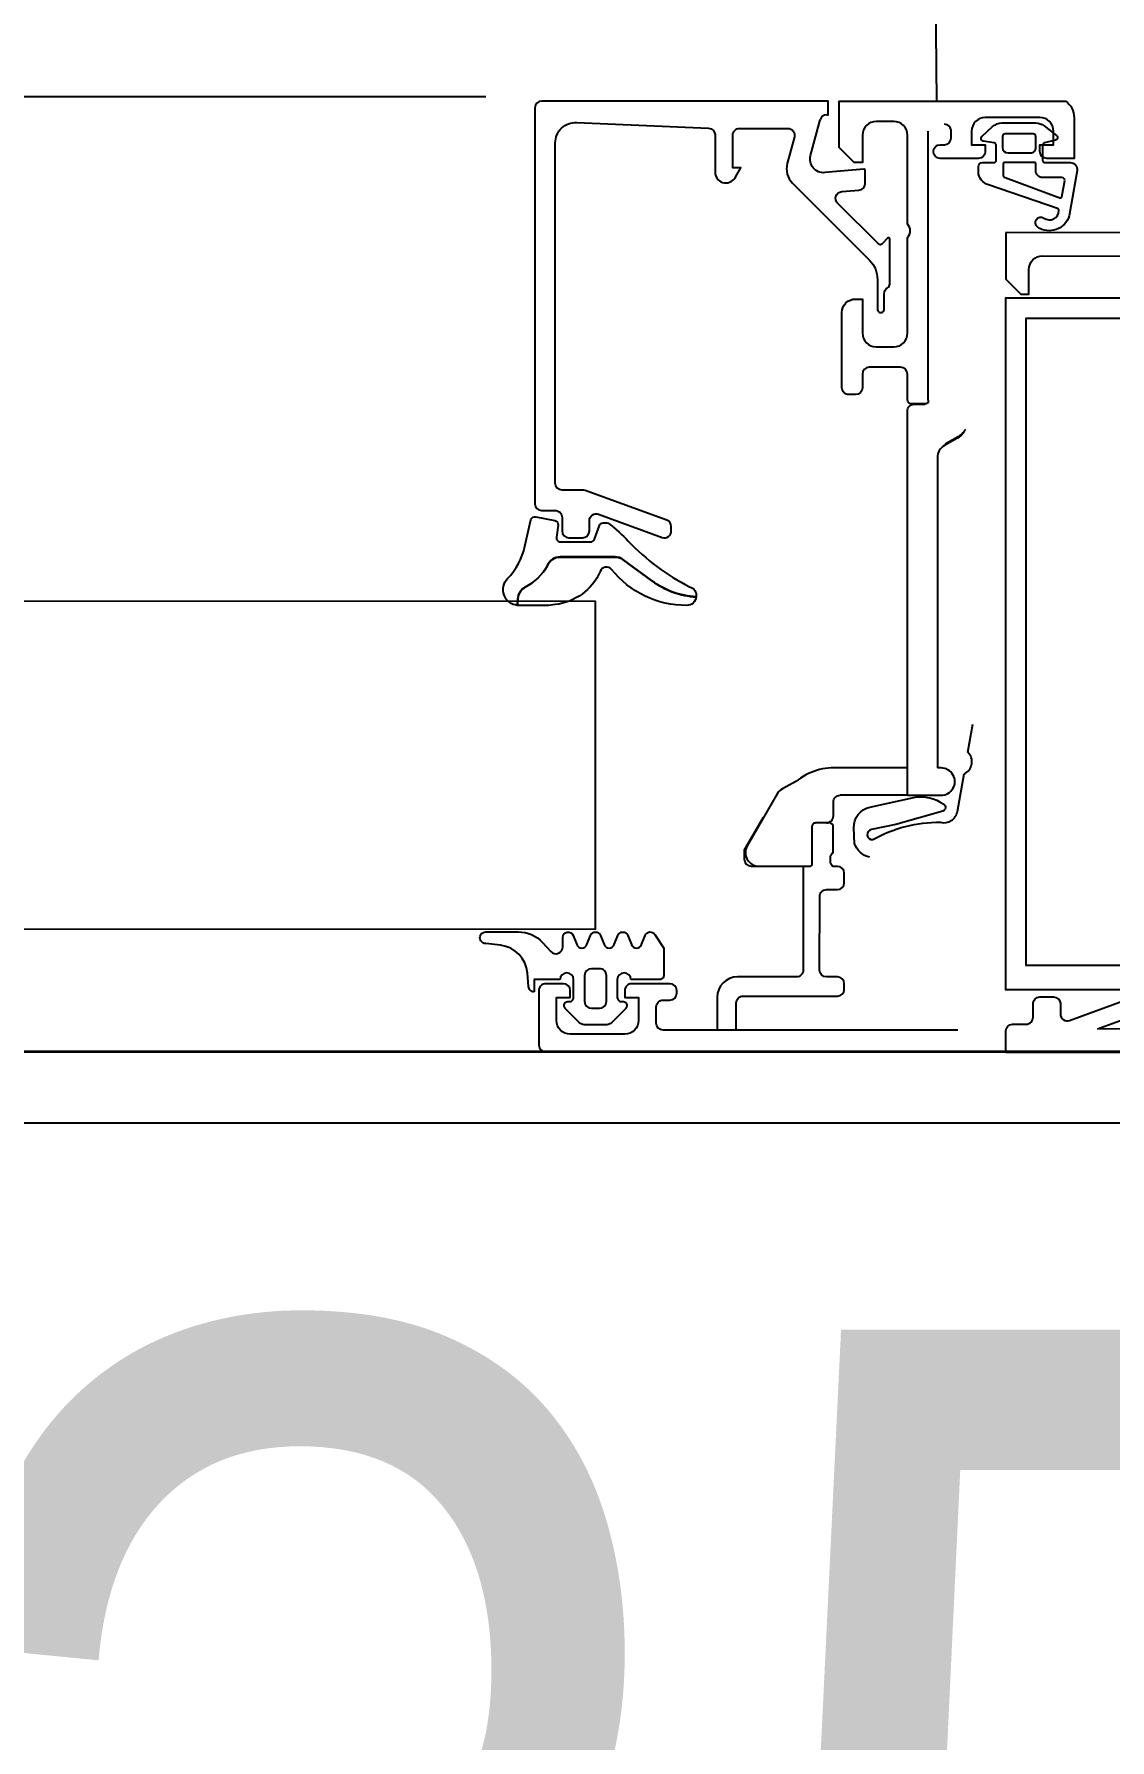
# Model space of a CAD drawing. Header units: metres. Extents: x 493 to 630, y -132 to -15.
# Drawn here: x 555.0164 to 555.0912, y -83.1075 to -82.9889 of the extents above; entities that cross this region are included whole.
import ezdxf
from ezdxf import colors
from ezdxf.entities.mleader import LeaderData, LeaderLine
from ezdxf.math import Vec2, Vec3

# ---------------------------------------------------------------- set-up
doc = ezdxf.new("R2010")
doc.units = ezdxf.units.M
doc.header["$MEASUREMENT"] = 0
doc.header["$PDMODE"] = 3
doc.linetypes.add('HIDDEN2', pattern=[0.1875, 0.125, -0.0625])
for name, color, linetype in [('a_cote_50', 9, 'Continuous'), ('a_punctat', 40, 'HIDDEN2'), ('a_tamplarie_ferestre', 6, 'Continuous'), ('a_vederi subtiri', 124, 'Continuous')]:
    doc.layers.add(name, color=color, linetype=linetype)
doc.layers.add('a_suprafete', color=7, linetype='Continuous', plot=False)
doc.styles.get("Standard").update_dxf_attribs({"font": 'ARIALN.TTF'})
doc.dimstyles.new('50 cote', dxfattribs={"dimtxt": 0.09, "dimasz": 0.06, "dimexe": 0, "dimexo": 0, "dimgap": 0.018, "dimtad": 1, "dimdec": 1, "dimlfac": 100, "dimrnd": 0.5, "dimdsep": 46, "dimtxsty": 'Standard', "dimblk": 'OBLIQUE', "dimcen": 0.00045, "dimclrd": 256, "dimclrt": 4, "dimadec": 1, "dimazin": 0, "dimtfac": 1, "dimtdec": 1, "dimtix": 1, "dimtofl": 0, "dimtmove": 0, "dimatfit": 3, "dimldrblk": 'OBLIQUE', "dimfxl": 0, "dimtolj": 1, "dimtzin": 0, "dimarcsym": 0})

# ---------------------------------------------------------------- blocks, each defined once
blk = doc.blocks.new('_Oblique')
at = {"color": 0, "linetype": 'ByBlock', "lineweight": -2}
blk.add_line((-0.5, -0.5), (0.5, 0.5), dxfattribs=at)
blk = doc.blocks.new('*D184')
at = {"layer": 'a_cote_50', "lineweight": -2, "ltscale": 0.3}
blk.add_line((555.7103166750776, -83.1885321934308), (554.3603166750777, -83.1885321934308), dxfattribs=at)
at = {"layer": 'Defpoints', "color": 0, "ltscale": 0.3}
for p in [(554.3603166750777, -83.05958062453587), (555.7103166750776, -83.05958062453587), (554.3603166750777, -83.1885321934308)]:
    blk.add_point(p, dxfattribs=at)
at = {"layer": 'a_cote_50', "lineweight": -2, "ltscale": 0.3, "xscale": 0.06, "yscale": 0.06, "zscale": 0.06, "rotation": 180}
blk.add_blockref('_Oblique', (554.3603166750777, -83.1885321934308), dxfattribs=at)
at = {"layer": 'a_cote_50', "lineweight": -2, "ltscale": 0.3, "xscale": 0.06, "yscale": 0.06, "zscale": 0.06}
blk.add_blockref('_Oblique', (555.7103166750776, -83.1885321934308), dxfattribs=at)
at = {"layer": 'a_cote_50', "color": 4, "ltscale": 0.3, "insert": (555.0353166750776, -83.12458062453585), "char_height": 0.09, "attachment_point": 5}
blk.add_mtext('\\A1;135', dxfattribs=at)
blk = doc.blocks.new('nod mobil')
at = {"layer": 'a_tamplarie_ferestre', "extrusion": (9.860761315262648e-32, 1.500000000000001e-15, -1)}
for points in [[(0.103006101970891, 0.06829946136519993), (0.103006101970891, 0.06675431341278681)], [(0.1030061019707205, 0.0682994613654273), (0.06929044122536254, 0.06829945930695658)], [(0.1025061038779995, 0.06625431341268495), (0.1015061057860294, 0.06625431341245758)], [(0.09333502879856326, 0.06554266792556973), (0.09628361820978171, 0.06661646433383339)], [(0.1010061057857143, 0.06575431341258309), (0.1010061057859417, 0.06475431722748226)], [(0.0990061095998982, 0.06475431722748226), (0.09900610959984135, 0.06551031393161111)], [(0.09833504747406607, 0.06598036033585686), (0.09367722665571421, 0.06428400089964725)], [(0.100506107693036, 0.06425431722760777), (0.09950610959964479, 0.06425431722760777)]]:
    blk.add_lwpolyline(points, dxfattribs=at)
at = {"layer": 'a_tamplarie_ferestre', "extrusion": (2.000000000036116e-16, -2.000627397658664e-16, -1)}
for points in [[(0.08099335337495006, 0.06652946017726435), (0.09628361820978171, 0.06661646433383339)], [(0.05469330454815235, 0.0113290130895507), (0.05469330454782551, 0.01282947061446293), (0.05409332896216767, 0.01282947061474715), (0.05299335337191735, 0.01172949526727507), (0.05299335337168998, 0.008329463187521924), (0.1030061150739954, 0.008262258918080079)], [(0.1030061150739954, 0.008262258918080079), (0.1030061150739954, 0.01166226048019325), (0.1019061394879373, 0.01276225871589531), (0.1013061333846963, 0.01276225871595216), (0.1013061333844831, 0.01096224827335845)], [(0.1003061352914756, 0.009962248273097885), (0.08299338472784257, 0.01002945254259657)]]:
    blk.add_lwpolyline(points, dxfattribs=at)
at = {"layer": 'a_tamplarie_ferestre'}
for points in [[(-0.08757187647799469, 0.01304231352304441), (-0.08757483770423846, 0.0637502778271255), (-0.1030093556757947, 0.06374937648746481), (-0.103006394449551, 0.01304141218338373)], [(-0.0890620064080565, 0.01454231409945805), (-0.0890647753733731, 0.0619580072016106), (-0.1015093386177313, 0.06195728046827753), (-0.1015065696524147, 0.01454158736612499)]]:
    blk.add_lwpolyline(points, close=True, dxfattribs=at)
for centre, radius, start, end in [((-0.1025060938071078, 0.06675432157629757), 0.000500008163680858, 180.0009354629109, 269.9988459705698), ((-0.1005061016109039, 0.06475432140166504), 0.0005000041742330564, 180.0004783244837, 269.999303109033), ((-0.09950611735958148, 0.06475432498683631), 0.0005000077593987789, 270.0008891418378, 359.9991108573708), ((-0.1003060774242073, 0.01096230423343059), 0.001000055961707848, 180.0032060935703, 269.9966846215561)]:
    blk.add_arc(centre, radius, start, end, dxfattribs=at)
at = {"layer": 'a_tamplarie_ferestre', "extrusion": (9.860761315262648e-32, 1.500000000000001e-15, -1)}
for centre, radius, start, end in [((0.1015061038232403, 0.06575431537584109), 0.0004999980369683452, 89.99977505326656, 180.0002249459322), ((0.09850569406621901, 0.06550993968681951), 0.0005004156736208126, 0.04284968812875506, 109.9384015728756)]:
    blk.add_arc(centre, radius, start, end, dxfattribs=at)

msp = doc.modelspace()

# ---------------------------------------------------------------- linework, layer by layer
at = {"layer": 'a_cote_50', "color": 242, "ltscale": 0.3}
msp.add_lwpolyline([(568.7453166750777, -92.79458062453722), (568.7453166750777, -83.06458062453586), (553.7853166750775, -83.06458062453586), (553.7849698450792, -79.38958062453563), (504.2149834230919, -79.38958062453563), (506.1202529114588, -92.7945806245372)], close=True, dxfattribs=at)
at = {"layer": 'a_punctat', "ltscale": 0.5}
msp.add_lwpolyline([(554.6785527743222, -82.99374507155567), (554.6771740448057, -82.58593376168422, -0.420068670113512), (555.0791635585673, -82.99352309454959)], format="xyb", dxfattribs=at)
at = {"layer": 'a_suprafete', "ltscale": 0.3}
msp.add_lwpolyline([(565.3053166750776, -92.00958062453583), (554.6203166750777, -92.00958062453586), (554.6203166750777, -91.70958062453585), (554.2153166750777, -91.70958062453585), (554.2153166750777, -89.38958062453585), (554.0953166750776, -89.38958062453585), (554.0953166750776, -85.68958062453586), (554.2203166750776, -85.68958062453586), (554.2203166750776, -83.05958062453587), (554.6355085687245, -83.05958062453587), (556.1555085687245, -83.05958062453587), (556.1555085687245, -83.33958062453587), (556.9005085687245, -83.33958062453587), (556.9005085687245, -83.07958062453588), (560.3605085687244, -83.07958062453588), (560.3605085687244, -82.40958062453589), (562.8605085687244, -82.40958062453589), (562.8605085687244, -83.07958062453588), (564.8105085687245, -83.07958062453588)], dxfattribs=at)
at = {"layer": 'a_tamplarie_ferestre'}
for p, q in [((555.0771281420888, -83.03988913629124), (555.0724530200966, -83.0398887974084)), ((555.0771280045133, -83.0417870933534), (555.0724528825214, -83.04178675447079))]:
    msp.add_line(p, q, dxfattribs=at)
at = {"layer": 'a_tamplarie_ferestre', "extrusion": (-3.9995650258284e-16, 6.000917327375065e-16, -1)}
for points in [[(-555.0512264491741, -82.99399554088453), (-555.0512244543036, -83.02151617281041)], [(-555.0715192362327, -82.99447150776805), (-555.0716296350672, -82.99447151577047), (-555.0716297038559, -82.99352252600218), (-555.0517009766425, -82.99352108144117)], [(-555.0541340742149, -82.99500832153151), (-555.0632987887017, -82.99540140803086)], [(-555.0654611608402, -82.99542005422782), (-555.0688087196777, -82.99542030106593)], [(-555.070389768246, -82.99730824646852), (-555.0710608905007, -82.99482317534401)], [(-555.0526480385188, -83.02009279496102), (-555.0526497537631, -82.99642979736248)], [(-555.0637529505785, -82.9958755014566), (-555.0637527557592, -82.99856316952005)], [(-555.0652060002881, -82.99877110756339), (-555.0655558615973, -82.99817212575593), (-555.064986467374, -82.99817208403002), (-555.064986634277, -82.99589451369971)], [(-555.0692669966186, -82.9960176522192), (-555.0687737464964, -82.99785794940081)], [(-555.0740883863319, -82.99826082162113), (-555.0713890489455, -82.99849931995621)], [(-555.0741915729542, -82.99924600218404), (-555.0741916375135, -82.9983553592173)], [(-555.0691420870093, -82.99923296578473), (-555.0744893803826, -83.0045810344266)], [(-555.0725672967335, -82.99981679232988), (-555.073758399815, -82.99971865561704)], [(-555.0751086033628, -83.00345554552521), (-555.0722730681756, -83.0006249670561)], [(-555.0757342185501, -83.0030549534363), (-555.0754072070303, -83.00341625278944)], [(-555.0758992504117, -83.00624084206302), (-555.0758994767283, -83.00311864232654)], [(-555.0750451884362, -83.0059231489229), (-555.0750450396191, -83.00797618784978)], [(-555.0755195200225, -83.007976222243), (-555.0755195967799, -83.00691397067035)], [(-555.0545552967587, -83.02056742809785), (-555.0531224990085, -83.02056732423958)], [(-555.0604021204455, -83.02266667724237), (-555.0547176612831, -83.02059608446055)], [(-555.0516989129827, -83.02199070208874), (-555.052647900941, -83.02199077087758)], [(-555.0531223614313, -83.02246530015614), (-555.0531222926428, -83.02341428630442)], [(-555.0550202685595, -83.02341442388175), (-555.0550203205636, -83.02269699074466)], [(-555.0556571839885, -83.02225096767805), (-555.060077291598, -83.02386111583237)], [(-555.0535967513224, -83.02388881558286), (-555.0545457392808, -83.02388888437159)], [(-555.0607141944639, -83.02341531500636), (-555.0607142164102, -83.02311255015834)]]:
    msp.add_lwpolyline(points, dxfattribs=at)
at = {"layer": 'a_tamplarie_ferestre', "extrusion": (-1.999710003823198e-16, 4.000772359888816e-16, -1)}
for points in [[(-555.0739998393694, -82.99589562837119), (-555.0739997017938, -82.99779357894673), (-555.0734302731779, -82.99779356663194), (-555.0723864832318, -82.99674950954594), (-555.0723866592103, -82.99352258087268), (-555.0881417029187, -82.9935238403041)], [(-555.076182572928, -82.9949467968161), (-555.0749488978139, -82.99494670739162)], [(-555.078554941272, -82.99561130216696), (-555.0785535875121, -83.01428736174128)], [(-555.0801704856531, -82.99608594380007), (-555.0801705200473, -82.99561144891575)], [(-555.0815940047024, -82.99561152313814), (-555.0815939359114, -82.99656054186747), (-555.0825429256794, -82.9965606106563), (-555.0825428912851, -82.99703510554039)], [(-555.0863390368113, -82.99466290627586), (-555.0825430632572, -82.99466263111961)], [(-555.0863388648409, -82.99703535173572), (-555.0863388992334, -82.99656088581244), (-555.087287874521, -82.99656095460037), (-555.0872879577906, -82.99561196483299)], [(-555.0887114967512, -82.99466307824699), (-555.0887113048652, -82.99751004755299), (-555.0868133253283, -82.99750990997532)], [(-555.0771310467802, -83.00206428886727), (-555.0771315228689, -82.9958958553755)], [(-555.0794112131067, -82.99656038364984), (-555.079695956375, -82.9965604042898)], [(-555.0820683620065, -82.99750956603023), (-555.079411144318, -82.99750937341813)], [(-555.0771304964697, -83.00965620701416), (-555.0771309779917, -83.0030132786359)], [(-555.0735243561126, -83.00728350014575), (-555.0739990139036, -83.007283505591), (-555.0739988419314, -83.00965598001201)], [(-555.0725749770716, -83.01345220514546), (-555.0725753554347, -83.00823242112918)], [(-555.0749477627982, -83.01060503856914), (-555.0761814668737, -83.01060512799577)], [(-555.076655666711, -83.01202861806794), (-555.0744726904983, -83.01202845983167)], [(-555.0739981468517, -83.01250293118088), (-555.0739980925435, -83.01345192095042)], [(-555.0771299978765, -83.01428725854979), (-555.0771301272005, -83.01250314734651)], [(-555.073523563265, -83.01392638144003), (-555.0730490683243, -83.01392634704567)], [(-555.0783446597726, -83.01457204352815), (-555.0774146741703, -83.01457197611708)], [(-555.0785535738281, -83.01447614486167), (-555.0785535734923, -83.01448077881562)], [(-555.0813318324475, -83.0387957040472), (-555.081677745655, -83.03683477366283)], [(-555.0806055976548, -83.04291265658426), (-555.0810663250703, -83.04030083382716)], [(-555.0745215999806, -83.04261031770844), (-555.0775635162958, -83.04193616031947)], [(-555.0795978731484, -83.04290524689523), (-555.0763253943456, -83.0438149026086), (-555.0746376987665, -83.04416793422482)], [(-555.0658096301185, -83.04625641276348), (-555.0658096782705, -83.04559211992571), (-555.0671208679241, -83.04332145295305)], [(-555.0704788478669, -83.04399815745538), (-555.0704786580097, -83.0466173673183)], [(-555.0716935510361, -83.04371354857315), (-555.0707635654342, -83.04371348116186)], [(-555.0719780980063, -83.04578237734361), (-555.0719782273301, -83.04399826614033)], [(-555.0734541133485, -83.04513230294165), (-555.0734074683845, -83.04406206307752)], [(-555.0717882491082, -83.04647208745124), (-555.0717882803104, -83.04604163138654)], [(-555.0703647709832, -83.04673123783587), (-555.0662840906084, -83.04673094204205)], [(-555.0698896392054, -83.04673120339513), (-555.0698891164034, -83.0539436187619)], [(-555.0722621715481, -83.04673137537159), (-555.0719780292183, -83.04673135477506)], [(-555.0727365838723, -83.04787038374266), (-555.0727366320381, -83.04720590465004)], [(-555.0710279736317, -83.05394370131333), (-555.0710283450845, -83.04881924969189)], [(-555.0715028743635, -83.04834478920205), (-555.0722620545939, -83.04834484423239)], [(-555.0532126173426, -83.054892309797), (-555.0519789306439, -83.05489222037127)], [(-555.0606147375358, -83.05489284634976), (-555.0579575661841, -83.05489265374106)], [(-555.0694146450468, -83.05441807925584), (-555.0653224287472, -83.05441778262596)], [(-555.072261614352, -83.05441828562212), (-555.0715024341215, -83.05441823059178)], [(-555.0727360473244, -83.05527243397685), (-555.0727360748419, -83.05489281490091)], [(-555.0515044013652, -83.05536668086123), (-555.0515041262016, -83.05916275629923)], [(-555.0527379367287, -83.0574545477771), (-555.0527380536696, -83.05584126517093), (-555.053687043438, -83.05584133395976), (-555.0536870778326, -83.05536683907556)], [(-555.0574830369058, -83.05536711423068), (-555.0574830025117, -83.05584160911488), (-555.0584319922793, -83.05584167790383), (-555.0584318753387, -83.05745496051011)], [(-555.0601401601049, -83.05603159967725), (-555.0606146549891, -83.05603163407184)], [(-555.0610891842678, -83.05555717358212), (-555.0610891980256, -83.05536737562832)], [(-555.0638988409804, -83.05584116395565), (-555.0638986757995, -83.05811995244179)], [(-555.0657019515864, -83.05574641898741), (-555.072261518046, -83.0557468944667)], [(-555.0596655482575, -83.05764515071101), (-555.059665630826, -83.05650606016721)], [(-555.0652272846439, -83.05812004874772), (-555.0652274223079, -83.05622087947725)], [(-555.0574828167818, -83.05840388148957), (-555.0536868577084, -83.05840360633434)], [(-555.080637598402, -83.05812100254141), (-555.0723813722011, -83.0581205673216), (-555.0601400087475, -83.05811967998969)]]:
    msp.add_lwpolyline(points, dxfattribs=at)
at = {"layer": 'a_tamplarie_ferestre', "extrusion": (-1.999854976563719e-16, 2.000772365143092e-16, -1)}
for points in [[(-555.0823139522173, -82.99598750515943), (-555.0830502951286, -82.99529809976698)], [(-555.0836989582086, -82.99504186322318), (-555.0860511559439, -82.99504203372558)], [(-555.0866331482662, -82.99524149934624), (-555.0875047737557, -82.99591838120833)], [(-555.0831614032959, -82.99642760934992), (-555.0823990203681, -82.99630504520204)], [(-555.0833020023086, -82.99765157910181), (-555.0833020673011, -82.99661095298259)], [(-555.0837439036603, -82.99599085720345), (-555.0837438486286, -82.99675005850818)], [(-555.0858643945884, -82.99580121200668), (-555.0839337153712, -82.99580107585464)], [(-555.0860541247011, -82.99675022597174), (-555.0860541797333, -82.99599102466712)], [(-555.0865286325134, -82.99661118686484), (-555.0865285570829, -82.99765180159514)], [(-555.087431869411, -82.99624710787944), (-555.0866693193004, -82.99642786742211)], [(-555.0823529908345, -82.99779385593038), (-555.0831596463725, -82.99779391440214)], [(-555.0837760586453, -82.99788884952002), (-555.0837760027928, -82.99865937417044)], [(-555.0859591519547, -82.99779411068519), (-555.0838709663989, -82.99779395552392)], [(-555.084123414173, -82.9971296838286), (-555.0856745031765, -82.99712979626159)], [(-555.0860540086736, -82.99836400205268), (-555.0860540431037, -82.99788901464277)], [(-555.0866708933324, -82.99779415848073), (-555.0884577183028, -82.99779428027435)], [(-555.0820682564317, -82.99842861834648), (-555.0820682704203, -82.99807853127518)], [(-555.0839144689814, -82.99884210934127), (-555.0877275413465, -83.0002538418585)], [(-555.0878732987342, -82.99883811446048), (-555.0865284692005, -82.9988380169788)], [(-555.0878538523762, -83.00018185771037), (-555.08806298189, -82.99903409934316)], [(-555.0889250614945, -82.99835066231336), (-555.0883731009014, -83.00150100840156)], [(-555.0875609045726, -83.00098538995613), (-555.0827722065752, -82.99934549029118)]]:
    msp.add_lwpolyline(points, dxfattribs=at)
at = {"layer": 'a_tamplarie_ferestre', "extrusion": (-1.999710003823198e-16, 4.00077235988882e-16, -1)}
for points in [[(-555.0771280045133, -83.0417870933534), (-555.0771299407817, -83.01507491910846)], [(-555.0776044700605, -83.01460045861884), (-555.0783734662018, -83.01460051436041)], [(-555.0806219804257, -83.0168838881348), (-555.0797547966997, -83.01737057272672)], [(-555.0805692059149, -83.0169916726093), (-555.0797020221889, -83.01747835720087)], [(-555.0792175101524, -83.01830580925949), (-555.0792159456462, -83.03988926515402)], [(-555.0794755461054, -83.03988928397146), (-555.0792159456462, -83.03988926515402)], [(-555.0680782606757, -83.04169205407462), (-555.0659959817322, -83.04529807661336)], [(-555.069366255403, -83.04083804165842), (-555.0684504276729, -83.0413309052939)], [(-555.0771280045133, -83.0417870933534), (-555.0794754085279, -83.04178726350816)], [(-555.0719783055156, -83.04322966598298), (-555.0719783532412, -83.04226123743493)]]:
    msp.add_lwpolyline(points, dxfattribs=at)
at = {"layer": 'a_tamplarie_ferestre'}
for points in [[(555.0505364221522, -83.02447088563602), (555.0509514315065, -83.02263968587536)], [(555.0512900306601, -83.02242451414318), (555.0526119683402, -83.02268143078246)], [(555.0559798315933, -83.02284513032524), (555.0562221356598, -83.02284514788872)], [(555.0528394953351, -83.02300112178139), (555.0527316855544, -83.02385310905757)], [(555.0553649721445, -83.0239863911003), (555.0557122265234, -83.02303252421078)], [(555.0529840421735, -83.02522243461559), (555.0568059439582, -83.02522271165131)], [(555.0568059443024, -83.02521796670263), (555.0529840425173, -83.02521768966668)], [(555.0530141095535, -83.02417354630452), (555.055097430684, -83.02417369731657)], [(555.0593630107868, -83.02688167287855), (555.0573772513735, -83.02540925520262)], [(555.0573772510296, -83.02541400015119), (555.0593630104428, -83.02688641782757)], [(555.0500500636564, -83.02811617228431), (555.0500278128592, -83.02858295208344)], [(555.0500278125153, -83.02858769703246), (555.0500500633127, -83.02812091723322)], [(555.0520359398591, -83.02859133868972), (555.0500810039371, -83.02859062067753)]]:
    msp.add_lwpolyline(points, dxfattribs=at)
at = {"layer": 'a_tamplarie_ferestre', "extrusion": (-1.99978249019346e-16, 3.000772362515953e-16, -1)}
for points in [[(-555.0478123114392, -83.05128953572572), (-555.050088031456, -83.05128970068475)], [(-555.0488407082628, -83.05221753124275), (-555.0478198400723, -83.05209713890557)], [(-555.0517625149294, -83.05202361097386), (-555.0523383190799, -83.05264827338411)], [(-555.0531652035035, -83.05233109553072), (-555.0531652507495, -83.05167930573887)], [(-555.0538993218909, -83.05154353795925), (-555.0541389809132, -83.05216913539326)], [(-555.0548479116878, -83.0521691867846), (-555.0550880161067, -83.05154269863638)], [(-555.0557969468812, -83.05154275001988), (-555.0560369604644, -83.05216927297025)], [(-555.05674589124, -83.05216932435806), (-555.0569859956361, -83.05154283621508)], [(-555.057694926412, -83.05154288760312), (-555.0579349328754, -83.05216939197228)], [(-555.0586438636509, -83.0521694433601), (-555.0588867639218, -83.05153566015522)], [(-555.0595589583451, -83.05146381702914), (-555.0601877010387, -83.05242571303464), (-555.0601875634619, -83.05432368118366)], [(-555.0507925438884, -83.05508218914431), (-555.0507189961169, -83.05416701718232)], [(-555.0529752291269, -83.05460785816663), (-555.0511721684958, -83.05460772746929), (-555.0511721065867, -83.05546180687273)], [(-555.0539241288755, -83.05584980903748), (-555.053924218895, -83.05460792695547)], [(-555.0546834341937, -83.05432328505609), (-555.0546833034957, -83.05612635043227)], [(-555.0557273772613, -83.05384886584116), (-555.055157963472, -83.05384882456659)], [(-555.056201707054, -83.05612646049579), (-555.0562018377514, -83.05432339511984)], [(-555.0569609975414, -83.05460814708059), (-555.056960907522, -83.0558500265079)], [(-555.0599028430473, -83.05460836032435), (-555.0579099873098, -83.05460821586931)], [(-555.0543292292042, -83.05760062504808), (-555.053341105387, -83.05661236176482)], [(-555.0551577639852, -83.05660087971071), (-555.055727177775, -83.05660092098563)], [(-555.0575438204538, -83.056612680639), (-555.0565555676137, -83.05760078642689)], [(-555.0562200396334, -83.05773973779631), (-555.0546647370364, -83.05773962505819)]]:
    msp.add_lwpolyline(points, dxfattribs=at)
at = {"layer": 'a_tamplarie_ferestre'}
for centre, radius, start, end in [((555.0517009448383, -82.99399557710538), 0.0004744956655303485, 89.99615960157661, 179.9956262804569), ((555.0715020755443, -82.99492366750499), 0.000452485267353603, 87.8265129634825, 167.1682194384621), ((555.0749486798733, -82.99589554787352), 0.000948840507073209, 89.98683965989883, 180.0048608411694), ((555.076182621838, -82.9958956978584), 0.0009489010436317031, 359.9904889434907, 90.00295323381476), ((555.0796961229352, -82.9956112878115), 0.0004743971396314428, 359.9805424985797, 90.00765422358572), ((555.0825428778356, -82.99561150423486), 0.0009488731333690683, 89.98880367575644, 180.0011414424863), ((555.086339068984, -82.99561179509695), 0.0009488888215074449, 359.989750991294, 90.00194268008032), ((555.0796958721768, -82.996085790796), 0.0004746135011445614, 270.0101644488873, 359.9815292249389), ((555.0831122556648, -82.99661094774663), 0.0001898116361081127, 359.9984194201668, 74.99351089326376), ((555.0841234550335, -82.99675007742556), 0.0003796064054469016, 179.9971447100374, 269.9938327643478), ((555.0839336972448, -82.99599086943866), 0.0001897935850950332, 89.99452788195264, 179.9963063512406), ((555.0856745336323, -82.9967502051932), 0.0003795910695385747, 269.9954029361149, 359.99686369271), ((555.0858643815253, -82.99599101021468), 0.000189798208378684, 359.9956370998389, 89.99605657398277), ((555.0867184412936, -82.9966112097342), 0.0001898087816254705, 104.9987079140389, 179.9930965871581), ((555.0701487017479, -82.99822646913518), 0.001423484716766745, 164.996050496314, 224.9966390082461), ((555.0831596689617, -82.99765158105643), 0.0001423333473301997, 269.9909068478222, 0.0007868292613177891), ((555.0838709619899, -82.99788885886952), 9.49033454579626e-05, 89.99733826363091, 179.9943554101977), ((555.0859591595142, -82.99788899427645), 9.488359171801627e-05, 359.9877017703822, 90.00456486821507), ((555.086670893913, -82.99765182164927), 0.000142336831397031, 179.9919275076744, 269.9997661694206), ((555.0645110815034, -82.9984455681778), 0.0007673903891287812, 188.8152227800104, 334.8989425609704), ((555.0740967385369, -82.99835535233845), 9.489897708275806e-05, 359.9958468369157, 95.04922254225849), ((555.0839658070629, -82.99865937986252), 0.0001898042703603656, 179.9982817906005, 254.3072240702518), ((555.0878732882828, -82.99902790904494), 0.0001897945844813221, 358.1309219828385, 89.99684489721592), ((555.0737170813134, -82.99924596639588), 0.0004744916420268286, 274.995615756143, 359.995678533968), ((555.0877604905222, -83.00016484653466), 9.489897708275741e-05, 249.6836883733961, 349.6735948626125), ((555.087004901907, -83.00113339331827), 0.0006510100189056372, 233.8546204426489, 359.5115292791199), ((555.0875143926556, -83.00112031467145), 0.0001427166326985537, 352.4998151879666, 70.97964923759942), ((555.076632815519, -83.00253874763919), 0.0006880011017986721, 316.3917206075341, 43.59997306629342), ((555.0758045777518, -83.00311863544769), 9.489897708275682e-05, 359.9958468369157, 137.8518008713912), ((555.0755968478152, -83.00624628999665), 0.0003024516663631114, 300.7496953179568, 1.032100412078035), ((555.0752822787525, -83.00799094553204), 0.0002376976979183095, 176.440449004248, 3.551244669575567), ((555.0749479923439, -83.00965588817988), 0.0009491504166710584, 180.0055434523334, 269.9861433885387), ((555.076181352682, -83.00965598418853), 0.0009491438140348523, 270.0068932614347, 359.9865489688088), ((555.0744726889404, -83.01250300192535), 0.0004745420934830257, 89.99981183260245, 179.9914583822659), ((555.076655542611, -83.01250320264447), 0.0004745845927863322, 0.0066760286356567, 89.98501764353949), ((555.0801664470064, -83.01830587804457), 0.0009489368564861937, 119.3021998228404, 179.9958468369157), ((555.0516989569358, -83.02151619945838), 0.0004745026326746326, 179.9967822998221, 269.9946928067098), ((555.0545552623643, -83.02104192298205), 0.0004744948854138264, 69.9855930620042, 89.99584683691248), ((555.0602397215266, -83.0231125157641), 0.0004744948854137502, 359.9958468369157, 69.9855930620042), ((555.0530141301905, -83.02388884937389), 0.0002846969312482729, 172.788167741724, 269.9958468369124), ((555.0535967914882, -83.0234143167377), 0.0004744988467294776, 179.9963251630224, 269.9951499451128), ((555.054545766312, -83.0234143821231), 0.000474502249015075, 269.9967359795564, 359.9949576934662), ((555.0550974513208, -83.02388900038628), 0.0002846969312482781, 269.9958468369124, 339.9960102341544), ((555.0602396995802, -83.02341528061223), 0.0004744948854137831, 249.9844283849465, 359.9958468369157), ((555.0458392592391, -83.02339888421366), 0.004817937990535774, 316.4371347267161, 347.14396275723), ((555.0529839737286, -83.02616667943508), 0.00094898977082757, 89.99584683691248, 158.5993951587783), ((555.0568058755134, -83.02616695647092), 0.0009489897708275749, 52.98037523955421, 89.99584683691248), ((555.0689602711938, -83.01343872456678), 0.01550736789644225, 223.5469804579791, 243.2564905363666), ((555.0487911408444, -83.02396557748764), 0.003795959083310314, 297.7161506811819, 330.6671530566377), ((555.0562065268521, -83.02637185712186), 0.0004519964928397943, 38.5643689515156, 162.0797823223788), ((555.050997977063, -83.02816135810693), 0.0009489897708275567, 117.7161506811819, 177.2708491959096), ((555.0627906112329, -83.02222155414339), 0.005788730462561844, 233.6926791917229, 266.5983399249084), ((555.0806913539619, -83.0394587054449), 0.0009218370487091625, 294.0017826707148, 45.98991889355102), ((555.0720785534894, -83.04416451480986), 0.004292083939023627, 84.99481621164466, 129.1926839520106), ((555.0794754773168, -83.04083827373987), 0.0009489897708275173, 269.9958468369124, 89.99584683691248), ((555.0689000762858, -83.0421666072206), 0.0009489897708194505, 118.2824301548651, 149.9959382403166), ((555.0796710162109, -83.0427477556664), 0.0009490178018570327, 254.9969428515629, 349.9935196130115), ((555.0707635447978, -83.04399817809238), 0.0002846969312482755, 89.99584683691248, 179.9958468369157), ((555.0715038106304, -83.04322965406291), 0.0004744948854137957, 269.9958468369124, 359.9985606420905), ((555.0716935303993, -83.04399824550367), 0.0002846969312482889, 359.9958468369157, 89.99584683691248), ((555.0746914466837, -83.04451715384292), 0.0003533315442957939, 98.74965978420482, 276.3310916346687), ((555.0668177973421, -83.04577262975911), 0.0009489897708275685, 149.9959382403166, 269.9958468369124), ((555.0722621371538, -83.04720587025568), 0.0004744948854137586, 359.9958468369157, 89.99584683691248), ((555.0722619801293, -83.04787024047349), 0.0004746037645556247, 270.0089895899941, 359.9827040821826), ((555.0485906311249, -83.05433806318072), 0.002135226984362035, 4.594699167852544, 83.27409888928882), ((555.052690732593, -83.05233058230138), 0.0004744711880300393, 222.0337898536511, 359.9380238878346), ((555.0544934561467, -83.05203334009641), 0.0003795959083310288, 200.9612493099213, 339.0304438470816), ((555.0563914356974, -83.05203347767318), 0.0003795959083310291, 200.9612493099213, 339.0304443638956), ((555.0582894081082, -83.05203359667533), 0.0003795959083310295, 200.9612493099213, 339.0304443638956), ((555.0519788962497, -83.05536671525559), 0.0004744948854137856, 89.99584683691248, 179.9958468369157), ((555.0534497239767, -83.0546083615391), 0.0004744951171763941, 0.05247643557502429, 179.9392172382476), ((555.0532125829482, -83.05536680468097), 0.0004744948854137856, 359.9958468369157, 89.99584683691248), ((555.0551580644254, -83.05432345481805), 0.0004746302625682742, 90.01218678505391, 179.9795068863261), ((555.0557273454541, -83.0543233581391), 0.0004744922988582963, 359.9955345078668, 89.9961591692117), ((555.057435492392, -83.05460865015826), 0.0004744951168851384, 0.05244083777433139, 179.9392528360534), ((555.0579575317897, -83.05536714862515), 0.0004744948854137864, 89.99584683691248, 179.9958468369157), ((555.0606147031411, -83.05536734123385), 0.0004744948854137856, 359.9958468369157, 89.99584683691248), ((555.065322325564, -83.05584126720922), 0.001423484586940495, 89.99584404737814, 179.9958440034199), ((555.0722615799577, -83.05489278050655), 0.0004744948854137856, 359.9958468369157, 89.99584683691248), ((555.0536394319447, -83.05584978840082), 0.0002846969312482717, 260.2562001571251, 359.9958468369157), ((555.0572456044526, -83.05585004714445), 0.0002846969312482712, 179.9958468369157, 279.7338135709691), ((555.0606146893837, -83.05555713918764), 0.000474494885413784, 269.9958468369124, 359.9958468369157), ((555.0722615524402, -83.05527239958238), 0.0004744948854137872, 269.9958468369124, 359.9958468369157), ((555.0551579680427, -83.05612621518836), 0.000474664566226385, 180.016324996122, 269.9753686752541), ((555.0557270494944, -83.0561262634026), 0.0004746576000457729, 270.0154847075751, 359.976208967892), ((555.0519786210856, -83.0591627906937), 0.0004744948854137856, 179.9958468369157, 269.9958468369124)]:
    msp.add_arc(centre, radius, start, end, dxfattribs=at)
at = {"layer": 'a_tamplarie_ferestre', "extrusion": (-1.999710003823198e-16, 4.000772359888816e-16, -1)}
for centre, radius, start, end in [((-555.0872881064739, -82.99466288070269), 0.001423390290701248, 126.8478758653296, 180.0079517497223), ((-555.0794111787125, -82.99703487853392), 0.0004744948854137856, 270.0041531630876, 90.00415316308755), ((-555.0820682875421, -82.99703496227144), 0.0004746037645556128, 180.0172959178207, 269.9910104099701), ((-555.0868134847059, -82.99703529013303), 0.000474619868920176, 270.0192399127888, 359.9925633642405), ((-555.0735240920453, -83.00823223673709), 0.0009487366281241971, 359.9888642428627, 90.01594748309358), ((-555.0730490765881, -83.01345224752723), 0.0004740995184302237, 270.0009987107281, 0.005121917904185477), ((-555.0735235762866, -83.01345186518009), 0.0004745162599744763, 180.0067339927874, 270.0015723358354), ((-555.0774146948066, -83.01428727918633), 0.0002846969312482755, 270.0041531630876, 0.004153163084272138), ((-555.0780254911897, -83.04474520868101), 0.002846783008916202, 80.66076104608291, 124.8336575963856), ((-555.0748296029846, -83.04400008125518), 0.001423484656241354, 357.5044199139566, 77.50393577205644), ((-555.0794889441036, -83.04264221304643), 0.0002846969312482705, 124.8336575963856, 247.5043028686752), ((-555.0793289427805, -83.05304496592183), 0.00938103788314938, 60.64663541162182, 90.58878846581759), ((-555.0748117846168, -83.04470432617111), 0.001423529201456672, 282.505511799626, 342.5036595850011), ((-555.0662841250028, -83.04625644715796), 0.000474494885413784, 270.0041531630876, 0.004153163084272138), ((-555.0703647792379, -83.04661735906339), 0.0001138787724993128, 180.0041531630843, 270.0041531630876), ((-555.0720528626016, -83.04647748589369), 0.0002646685555890901, 286.4240295817957, 1.168742538762219), ((-555.072052923669, -83.04603627866143), 0.0002646974859310945, 358.8412830884338, 73.57955860736118), ((-555.0715026028707, -83.04881904695358), 0.0004742578291814989, 359.9755068908809, 90.03279943448251), ((-555.0694148393698, -83.05394380222597), 0.0004742770695214948, 179.9778363151488, 270.023475469764), ((-555.0715024685162, -83.0539437357078), 0.0004744948854137864, 270.0041531630876, 0.004153163084272138), ((-555.0601401257107, -83.05650609456157), 0.0004744948854137856, 0.004153163084272138, 90.00415316308755), ((-555.065701917192, -83.05622091387161), 0.0004744948854137856, 0.004153163084272138, 90.00415316308755), ((-555.0536869264971, -83.0574546165656), 0.0009489897708275712, 270.0041531630876, 0.004153163084272138), ((-555.0574828855703, -83.05745489172105), 0.0009489897708275712, 180.0041531630843, 270.0041531630876), ((-555.0601400431418, -83.05764518510537), 0.0004744948854137849, 270.0041531630876, 0.004153163084272138)]:
    msp.add_arc(centre, radius, start, end, dxfattribs=at)
at = {"layer": 'a_tamplarie_ferestre', "extrusion": (-3.9995650258284e-16, 6.000917327375065e-16, -1)}
for centre, radius, start, end in [((-555.0540729879149, -82.99643024421269), 0.001423234221070827, 0.01798905525712217, 92.45993430595065), ((-555.0632784556946, -82.99587546706223), 0.0004744948854137857, 92.45598502514939, 180.0041531630843), ((-555.0654611254793, -82.99589454543005), 0.0004744912036806465, 0.00383153236654935, 90.00426988914585), ((-555.0688086615952, -82.99589481206979), 0.0004745110075662525, 90.0070132986022, 195.003458128723), ((-555.0713064058937, -82.99755393296735), 0.0009489923249831546, 265.0040653815754, 15.00432611148751), ((-555.072608605353, -83.00028947797469), 0.0004744872188027602, 315.0041066851751, 85.00553539750805), ((-555.0752428247348, -83.00332129575966), 0.0001898377633737069, 210.013295746093, 314.9939404805523), ((-555.0731472088999, -83.00592301134512), 0.001897979541655146, 135.0041531619168, 180.0041531630843), ((-555.0759940916645, -83.00691400495705), 0.0004744948854141177, 0.004140161593880541, 59.25030468204322), ((-555.0531225404683, -83.02009282229099), 0.0004745019502103393, 270.0050062259207, 0.003300099441047779), ((-555.05264786841, -83.02246526389902), 0.0004744930225280457, 90.00392821635351, 180.0043781098281), ((-555.0554952097591, -83.02269738032228), 0.0004748893554391692, 0.04700285039612295, 109.942554736503)]:
    msp.add_arc(centre, radius, start, end, dxfattribs=at)
at = {"layer": 'a_tamplarie_ferestre', "extrusion": (-1.999854976563719e-16, 2.000772365143092e-16, -1)}
for centre, radius, start, end in [((-555.0836988894197, -82.99599085299158), 0.000948989770827571, 46.88557178266752, 90.00415316308755), ((-555.0860510871548, -82.99599102349387), 0.0009489897708275712, 90.00415316308755, 127.8319910327681), ((-555.0824481195588, -82.99612172686719), 0.0001897797206485169, 284.9939317217643, 45.01160611202343), ((-555.0873827525348, -82.99606376721127), 0.0001898058696044458, 130.0064469632451, 255.0026556667105), ((-555.0823529860706, -82.99807857158353), 0.0002847156530525851, 0.008111597786686965, 90.00095867055032), ((-555.0884576859604, -82.99826877515866), 0.0004744948854137861, 90.00390539858968, 189.9377159535163), ((-555.0830172284464, -82.99842869578177), 0.0009489720174762055, 284.963114280967, 0.004675281313888536), ((-555.0865264029433, -82.99836562444219), 0.0004723970555588507, 269.7493883441415, 0.196775681864738), ((-555.0864026865794, -83.00196969356742), 0.0003795941283761371, 305.0921572837342, 125.0921572837296), ((-555.0870028015297, -83.00111554921241), 0.001423481350615286, 195.7110591657262, 305.0917256063625)]:
    msp.add_arc(centre, radius, start, end, dxfattribs=at)
at = {"layer": 'a_tamplarie_ferestre', "extrusion": (2.0002899907719e-16, 4.000482411892178e-16, -1)}
msp.add_arc((-555.0783837718321, -83.01438174099283), 0.000194280231534995, 150.9358040115867, 281.6140280978019, dxfattribs=at)
at = {"layer": 'a_tamplarie_ferestre', "extrusion": (-1.999710003823198e-16, 4.00077235988882e-16, -1)}
for centre, radius, start, end in [((-555.0776044356659, -83.01507495350293), 0.0004744948854138092, 0.004153163084272138, 90.00415316308755), ((-555.079872529843, -83.0157503221283), 0.00142348465624138, 210.0041497636026, 240.6978001771596), ((-555.0799253043537, -83.01564253765369), 0.00142348465624138, 210.0041497636026, 240.6978001771596), ((-555.0724528481268, -83.04226124935477), 0.0004744948854138018, 0.001439361163194062, 90.00415316308755)]:
    msp.add_arc(centre, radius, start, end, dxfattribs=at)
at = {"layer": 'a_tamplarie_ferestre', "extrusion": (4.544148342816369e-24, 6.273976568400094e-20, -1)}
for centre, radius, start, end in [((-555.0512290872042, -83.02270261167635), 0.0002846969312484255, 12.76937985398788, 102.3606390694619), ((-555.0525576541644, -83.02296089869279), 0.0002846969312482655, 100.9982452220015, 188.122146007046), ((-555.055979810953, -83.02312987252654), 0.0002847422020922412, 19.99159485622559, 90.00415316308755), ((-555.056222115023, -83.02312984481947), 0.000284696931248266, 90.00415316308755, 129.0123807434896), ((-555.0474404781284, -83.03396947319973), 0.0142351338412667, 129.0123807434896, 136.2322776079078), ((-555.0529839733847, -83.02617142438388), 0.0009489897708275691, 21.40060484122165, 90.00415316308755), ((-555.0568058751696, -83.0261717014196), 0.0009489897708275788, 90.00415316308755, 127.0196247604458), ((-555.0487911411884, -83.02396083253885), 0.003795959083310315, 209.3328469433623, 242.2838493188181), ((-555.052195203618, -83.02462926219405), 0.003923857840640707, 204.1206107351215, 263.6472890598719), ((-555.0617462741396, -83.02195517263263), 0.006632910132526347, 269.6715167523749, 321.4356310484844), ((-555.0501146677251, -83.02748808726645), 0.001098304481859015, 274.5357356501221, 44.43487385563532), ((-555.0509979767191, -83.02816610305595), 0.0009489897708275578, 2.729150804090376, 62.28384931881811), ((-555.0627905552582, -83.02221688584248), 0.005788635348401532, 273.4016600750917, 306.3073208082771), ((-555.0617889559611, -83.02792084199703), 0.0006623299489144381, 106.9453089351357, 186.4566753028116), ((-555.0501146673811, -83.02749283221559), 0.001098304481859016, 271.7564121870673, 274.5357356501221), ((-555.0520369854986, -83.02574436956937), 0.002846969312482699, 257.9903371165124, 270.0210436873555), ((-555.061788944893, -83.0279255982961), 0.0006623917399632114, 186.4566753028116, 270.4016782159924)]:
    msp.add_arc(centre, radius, start, end, dxfattribs=at)
at = {"layer": 'a_tamplarie_ferestre', "extrusion": (-1.99978249019346e-16, 3.000772362515953e-16, -1)}
for centre, radius, start, end in [((-555.047813717958, -83.05169335929568), 0.000403826019137735, 269.1313468218618, 89.800439448624), ((-555.0500878663626, -83.05356727612858), 0.002277575449986175, 90.00415316308755, 137.3306171182075), ((-555.0535448466565, -83.05167933325427), 0.0003795959083310284, 0.004153163084272138, 159.0387510387854), ((-555.0554424716498, -83.05167854532138), 0.0003795959083310291, 20.96955563610441, 159.0387499926724), ((-555.0573404511784, -83.0516786829003), 0.0003795959083310284, 20.96955563610441, 159.0387506900787), ((-555.0592412194648, -83.05167150684011), 0.0003795959083310291, 20.96955563610441, 146.8293883347986), ((-555.0599040037407, -83.05432480076823), 0.00028356193162475, 179.7737791039656, 270.234527221391), ((-555.0511715037484, -83.05508284692124), 0.0003789604312124466, 269.9088556987052, 0.09945062908426408), ((-555.0535430178402, -83.05641124945956), 0.000284982101308301, 315.1137524459086, 99.74379984287813), ((-555.0573419227075, -83.05641153671993), 0.0002849939932530681, 80.26618642903094, 224.8928372099365), ((-555.0546647714308, -83.05726513017399), 0.0004744948854137815, 270.0041531630876, 315.0040431422576), ((-555.0562200740279, -83.05726524291222), 0.0004744948854137886, 225.0042631349733, 270.0041531630876)]:
    msp.add_arc(centre, radius, start, end, dxfattribs=at)
at = {"layer": 'a_vederi subtiri'}
for p, q in [((554.7166120533852, -82.9931511243158), (555.0478070551015, -82.99320827513125)), ((554.6355103449475, -83.05958048587652), (555.1219325118724, -83.05964232826412))]:
    msp.add_line(p, q, dxfattribs=at)
msp.add_lwpolyline([(554.7020114932328, -83.0510445576978), (555.0554407211063, -83.05109641895254), (555.0554423720379, -83.02832066451211), (554.7021063587397, -83.02826169959567)], close=True, dxfattribs=at)

# ---------------------------------------------------------------- block references
at = {"xscale": -0.9489897708500118, "yscale": 0.9489897708500118, "zscale": 0.9489897708500118, "rotation": 180.0041531630868}
msp.add_blockref('nod mobil', (555.1817170976232, -82.99482047050734), dxfattribs=at)

# ---------------------------------------------------------------- dimensions: what is measured, and where the dimension line sits
at = {"layer": 'a_cote_50', "ltscale": 0.3}
dim = msp.add_linear_dim(base=(554.3603166750777, -83.1885321934308), p1=(555.7103166750776, -83.05958062453587), p2=(554.3603166750777, -83.05958062453587), angle=180, dimstyle='50 cote', override={"dimtmove": 1}, dxfattribs=at)
dim.commit()
dim.dimension.update_dxf_attribs({"geometry": '*D184', "text_midpoint": (555.0353166750776, -83.12458062453585)})

# ---------------------------------------------------------------- leaders
ml = msp.add_multileader_mtext('Standard')
ml.set_content('uș{\\fArial Narrow|b0|i0|c238|p34;ă metalică albă}', color=256)
ml.set_leader_properties()
ml.build(insert=Vec2(0, 0))
ml.multileader.update_dxf_attribs({"text_left_attachment_type": 6, "text_right_attachment_type": 6, "dogleg_length": 0.1, "arrow_head_size": 0})
ctx = ml.context
ctx.base_point, ctx.char_height, ctx.arrow_head_size, ctx.landing_gap_size, ctx.plane_origin, ctx.plane_x_axis, ctx.plane_y_axis = Vec3(555.3943332075837, -83.5238610444775), 0.1, 0, 0.01, Vec3(555.8049771341674, -83.85941397954097), Vec3(-1, 1.224646799147353e-16), Vec3(-1.224646799147353e-16, -1)
ctx.left_attachment, ctx.right_attachment = 6, 6
notes = []
notes.append((ctx, [(0, (1, 1, 0), (555.4943332075837, -83.5238610444775), (-1, 1.224646799147353e-16), 0.1, [(0, [(555.9105085687245, -83.02208062453587)], 0, [])])]))
ctx.mtext.insert, ctx.mtext.text_direction, ctx.mtext.flow_direction = Vec3(554.504933480435, -83.39446131732879), Vec3(1, -1.224646799147353e-16), 5
for ctx, leaders in notes:
    for number, flags, end, landing, length, lines in leaders:
        leader = LeaderData()
        leader.index, (leader.has_last_leader_line, leader.has_dogleg_vector, leader.attachment_direction) = number, flags
        leader.last_leader_point, leader.dogleg_vector, leader.dogleg_length = Vec3(end), Vec3(landing), length
        for number, points, colour, breaks in lines:
            line = LeaderLine()
            line.index, line.vertices, line.color, line.breaks = number, Vec3.list(points), colors.encode_raw_color(colour), breaks
            leader.lines.append(line)
        ctx.leaders.append(leader)

doc.saveas('drawing.dxf')
